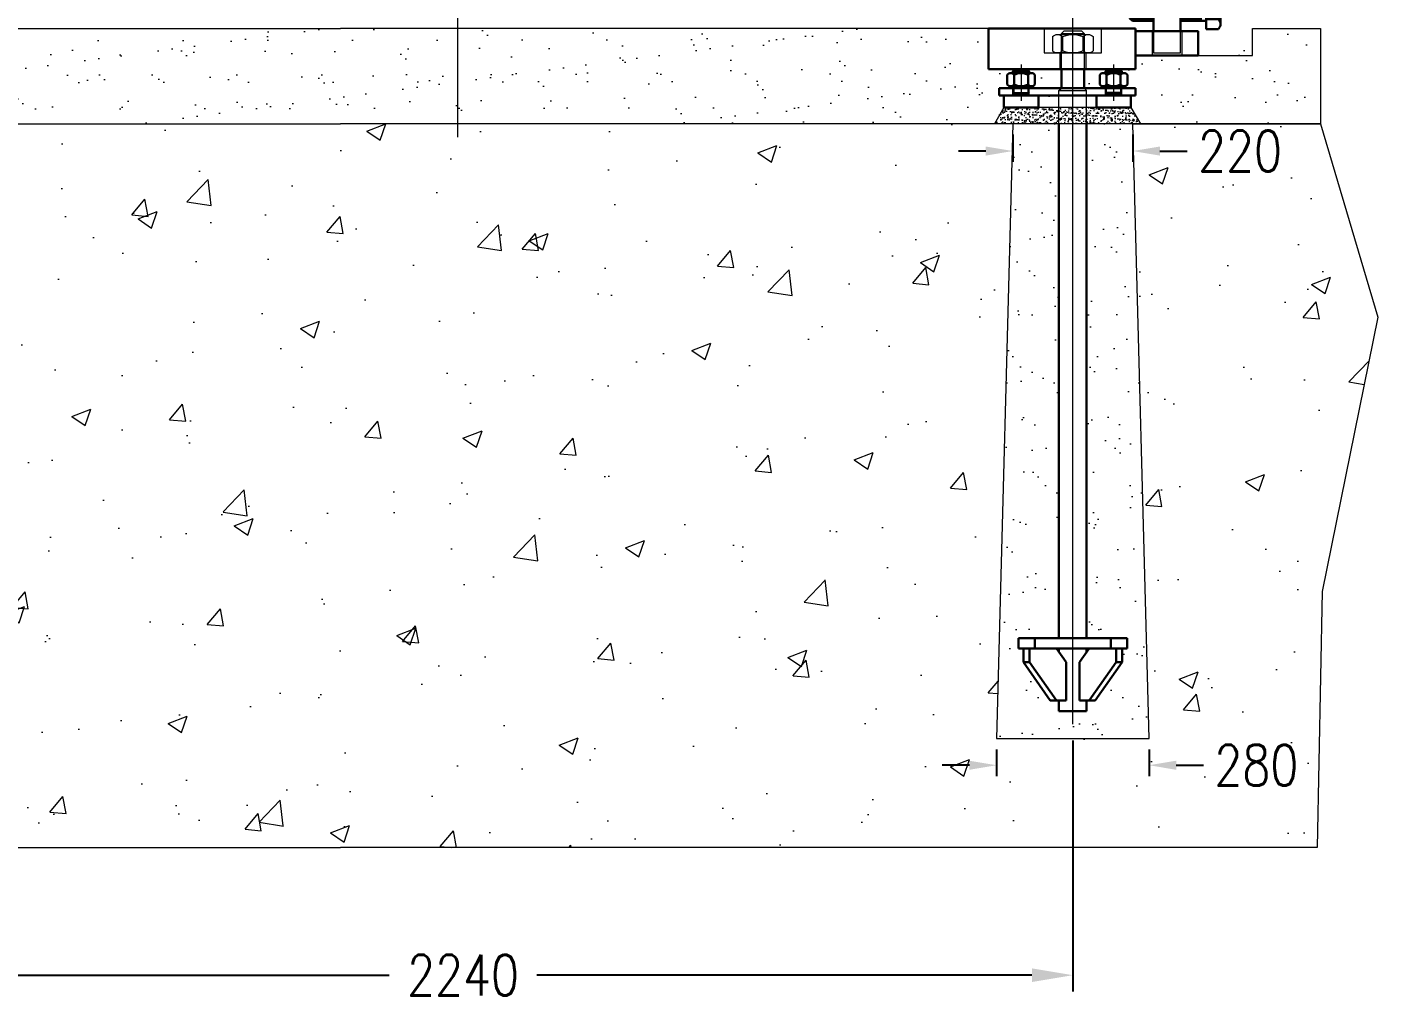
# Model space of a CAD drawing. Extents: x -25778 to -31, y 280 to 17100.
# Drawn here: x -11494 to -9012, y 9693 to 11484 of the extents above; entities that cross this region are included whole.
import ezdxf
from ezdxf.lldxf.tags import DXFTag

# ---------------------------------------------------------------- set-up
doc = ezdxf.new("R2010")
doc.units = 0
doc.header["$LTSCALE"] = 20
doc.header["$MEASUREMENT"] = 0
doc.header["$PDSIZE"] = -5
for name, color, linetype, lineweight in [('CENTRO', 7, 'CENTRO10', 13), ('CENTRO5', 7, 'CENTRO5', 13), ('CONTORNO', 3, 'Continuous', 30), ('COTA', 2, 'Continuous', 15), ('HACHURA', 2, 'Continuous', 13), ('TRACEJADA', 7, 'HIDDEN', 13)]:
    doc.layers.add(name, color=color, linetype=linetype, lineweight=lineweight)
doc.styles.add('ROMANS', font='romans.shx', dxfattribs={"width": 0.8, "height": 75})
tags = doc.linetypes.add('CENTRO10', pattern=[16.8, 10, -3, 0.8, -3]).pattern_tags.tags
tags[10:11] = [DXFTag(74, 4), DXFTag(75, 0), DXFTag(340, '0'), DXFTag(46, 1.0), DXFTag(50, 0.0), DXFTag(44, 0.0), DXFTag(45, 0.0)]
tags[8:9] = [DXFTag(74, 4), DXFTag(75, 0), DXFTag(340, '0'), DXFTag(46, 1.0), DXFTag(50, 0.0), DXFTag(44, 0.0), DXFTag(45, 0.0)]
tags[6:7] = [DXFTag(74, 4), DXFTag(75, 0), DXFTag(340, '0'), DXFTag(46, 1.0), DXFTag(50, 0.0), DXFTag(44, 0.0), DXFTag(45, 0.0)]
tags[4:5] = [DXFTag(74, 4), DXFTag(75, 0), DXFTag(340, '0'), DXFTag(46, 1.0), DXFTag(50, 0.0), DXFTag(44, 0.0), DXFTag(45, 0.0)]
tags = doc.linetypes.add('CENTRO5', pattern=[9.5, 5, -2, 0.5, -2]).pattern_tags.tags
tags[10:11] = [DXFTag(74, 4), DXFTag(75, 0), DXFTag(340, '0'), DXFTag(46, 1.0), DXFTag(50, 0.0), DXFTag(44, 0.0), DXFTag(45, 0.0)]
tags[8:9] = [DXFTag(74, 4), DXFTag(75, 0), DXFTag(340, '0'), DXFTag(46, 1.0), DXFTag(50, 0.0), DXFTag(44, 0.0), DXFTag(45, 0.0)]
tags[6:7] = [DXFTag(74, 4), DXFTag(75, 0), DXFTag(340, '0'), DXFTag(46, 1.0), DXFTag(50, 0.0), DXFTag(44, 0.0), DXFTag(45, 0.0)]
tags[4:5] = [DXFTag(74, 4), DXFTag(75, 0), DXFTag(340, '0'), DXFTag(46, 1.0), DXFTag(50, 0.0), DXFTag(44, 0.0), DXFTag(45, 0.0)]
tags = doc.linetypes.add('HIDDEN', pattern=[1.905, 1.27, -0.635]).pattern_tags.tags
tags[6:7] = [DXFTag(74, 4), DXFTag(75, 0), DXFTag(340, '0'), DXFTag(46, 1.0), DXFTag(50, 0.0), DXFTag(44, 0.0), DXFTag(45, 0.0)]
tags[4:5] = [DXFTag(74, 4), DXFTag(75, 0), DXFTag(340, '0'), DXFTag(46, 1.0), DXFTag(50, 0.0), DXFTag(44, 0.0), DXFTag(45, 0.0)]
doc.dimstyles.get("Standard").update_dxf_attribs({"dimscale": 30, "dimtxt": 75, "dimasz": 2.5, "dimexe": 1, "dimexo": 1, "dimgap": 1, "dimtad": 0, "dimrnd": 0.1, "dimdsep": 46, "dimtxsty": 'ROMANS', "dimcen": 0, "dimclrd": 256, "dimclre": 256, "dimclrt": 256, "dimadec": 0, "dimazin": 0, "dimtp": 0.1, "dimtm": 0.1, "dimtfac": 0.5, "dimtdec": 3, "dimtofl": 0, "dimtmove": 0, "dimatfit": 0, "dimfxl": 0, "dimtolj": 1, "dimarcsym": 0})

# ---------------------------------------------------------------- blocks, each defined once
blk = doc.blocks.new('*X8')
at = {"color": 0}
for p, q in [((-130.9, 310.1), (-130.8, 310.3)), ((-130.9, 310.3), (-130.9, 310.3)), ((-130.9, 310), (-130.7, 310.2)), ((-130.9, 309.8), (-130.6, 310.1)), ((-130.9, 309.6), (-130.5, 310)), ((-130.9, 309.4), (-130.5, 309.9)), ((-130.9, 309.3), (-130.4, 309.8)), ((-130.9, 309.1), (-130.3, 309.7)), ((-130.9, 308.9), (-130.2, 309.6)), ((-130.9, 308.6), (-130, 309.5)), ((-130.9, 308.7), (-130.1, 309.5)), ((-130.9, 308.4), (-129.9, 309.4)), ((-130.9, 308.2), (-129.8, 309.3)), ((-130.9, 308), (-129.7, 309.2)), ((-130.9, 307.8), (-129.7, 309.1)), ((-130.9, 307.7), (-129.6, 309)), ((-130.9, 307.5), (-129.5, 308.9)), ((-130.9, 307.3), (-129.4, 308.8)), ((-130.9, 307), (-129.2, 308.7)), ((-130.9, 307.1), (-129.3, 308.7)), ((-130.9, 306.8), (-129.1, 308.6)), ((-130.9, 306.6), (-129, 308.5)), ((-130.9, 306.4), (-129, 308.4)), ((-102.9, 308.3), (-100.9, 310.3)), ((-102.8, 308.2), (-100.9, 310.1)), ((-102.7, 308.1), (-100.9, 309.9)), ((-102.6, 308), (-100.9, 309.7)), ((-102.5, 308), (-100.9, 309.6)), ((-102.4, 307.9), (-100.9, 309.4)), ((-102.3, 307.8), (-100.9, 309.2)), ((-102.3, 307.7), (-100.9, 309)), ((-102.2, 307.6), (-100.9, 308.9)), ((-102.1, 307.5), (-100.9, 308.7)), ((-102, 307.4), (-100.9, 308.5)), ((-101.9, 307.3), (-100.9, 308.3)), ((-101.8, 307.3), (-100.9, 308.1)), ((-101.7, 307.2), (-100.9, 308)), ((-101.6, 307.1), (-100.9, 307.8)), ((-101.5, 307), (-100.9, 307.6)), ((-101.5, 306.9), (-100.9, 307.4)), ((-101.4, 306.8), (-100.9, 307.3)), ((-101.3, 306.7), (-100.9, 307.1)), ((-101.2, 306.6), (-100.9, 306.9)), ((-101.1, 306.5), (-100.9, 306.7)), ((-101, 306.5), (-100.9, 306.6)), ((-100.9, 306.4), (-100.9, 306.4))]:
    blk.add_line(p, q, dxfattribs=at)
blk = doc.blocks.new('A$C11B651B2')
at = {"layer": 'CENTRO5', "ltscale": 0.5}
for p, q in [((40, 66.5, -1.9), (40, 0, -1.9)), ((210, 66.5, -1.9), (210, 0, -1.9))]:
    blk.add_line(p, q, dxfattribs=at)
at = {"layer": 'CONTORNO'}
for p, q in [((59.1, 50.7, -1.9), (20.9, 50.7, -1.9)), ((27, 56.5, -1.9), (25, 54.5, -1.9)), ((25, 50.7, -1.9), (25, 54.5, -1.9)), ((25, 54.5, -1.9), (55, 54.5, -1.9)), ((27, 50.7, -1.9), (27, 56.5, -1.9)), ((27, 56.5, -1.9), (53, 56.5, -1.9)), ((53, 50.7, -1.9), (53, 56.5, -1.9)), ((55, 54.5, -1.9), (53, 56.5, -1.9)), ((55, 50.7, -1.9), (55, 54.5, -1.9)), ((190.9, 50.7, -1.9), (229.1, 50.7, -1.9)), ((195, 54.5, -1.9), (197, 56.5, -1.9)), ((195, 50.7, -1.9), (195, 54.5, -1.9)), ((225, 54.5, -1.9), (195, 54.5, -1.9)), ((197, 50.7, -1.9), (197, 56.5, -1.9)), ((223, 56.5, -1.9), (197, 56.5, -1.9)), ((223, 50.7, -1.9), (223, 56.5, -1.9)), ((223, 56.5, -1.9), (225, 54.5, -1.9)), ((225, 50.7, -1.9), (225, 54.5, -1.9)), ((14.5, 47.7, -1.9), (14.5, 29.7, -1.9)), ((20.9, 26.7, -1.9), (59.1, 26.7, -1.9)), ((25, 23, -1.9), (25, 26.7, -1.9)), ((27, 23, -1.9), (27, 26.7, -1.9)), ((27.3, 47.7, -1.9), (27.3, 29.7, -1.9)), ((52.8, 47.7, -1.9), (52.8, 29.7, -1.9)), ((53, 23, -1.9), (53, 26.7, -1.9)), ((55, 23, -1.9), (55, 26.7, -1.9)), ((65.5, 47.7, -1.9), (65.5, 29.7, -1.9)), ((184.5, 47.7, -1.9), (184.5, 29.7, -1.9)), ((229.1, 26.7, -1.9), (190.9, 26.7, -1.9)), ((195, 23, -1.9), (195, 26.7, -1.9)), ((197, 23, -1.9), (197, 26.7, -1.9)), ((197.3, 47.7, -1.9), (197.3, 29.7, -1.9)), ((222.8, 47.7, -1.9), (222.8, 29.7, -1.9)), ((223, 23, -1.9), (223, 26.7, -1.9)), ((225, 23, -1.9), (225, 26.7, -1.9)), ((235.5, 47.7, -1.9), (235.5, 29.7, -1.9)), ((250, 23, -1.9), (0, 23, -1.9)), ((0, 23, -1.9), (0, 10, -1.9)), ((250, 10, -1.9), (0, 10, -1.9)), ((250, 23, -1.9), (250, 10, -1.9))]:
    blk.add_line(p, q, dxfattribs=at)
for centre, radius, start, end in [((20.9, 42.5, -1.9), 8.27, 39.5978, 140.4022), ((40, 22.1, -1.9), 28.6, 63.519, 116.481), ((59.1, 42.5, -1.9), 8.27, 39.5978, 140.4022), ((190.9, 42.5, -1.9), 8.27, 39.5978, 140.4022), ((210, 22.1, -1.9), 28.6, 63.519, 116.481), ((229.1, 42.5, -1.9), 8.27, 39.5978, 140.4022), ((20.9, 35, -1.9), 8.27, 219.5978, 320.4022), ((40, 55.3, -1.9), 28.6, 243.519, 296.481), ((59.1, 35, -1.9), 8.27, 219.5978, 320.4022), ((190.9, 35, -1.9), 8.27, 219.5978, 320.4022), ((210, 55.3, -1.9), 28.6, 243.519, 296.481), ((229.1, 35, -1.9), 8.27, 219.5978, 320.4022)]:
    blk.add_arc(centre, radius, start, end, dxfattribs=at)
at = {"layer": 'TRACEJADA', "ltscale": 0.5}
for p, q in [((25, 10, -1.9), (25, 23, -1.9)), ((25, 15, -1.9), (55, 15, -1.9)), ((27, 13, -1.9), (25, 15, -1.9)), ((27, 13, -1.9), (25, 11, -1.9)), ((27, 13, -1.9), (27, 23, -1.9)), ((27, 13, -1.9), (53, 13, -1.9)), ((53, 13, -1.9), (53, 23, -1.9)), ((55, 15, -1.9), (53, 13, -1.9)), ((55, 11, -1.9), (53, 13, -1.9)), ((55, 10, -1.9), (55, 23, -1.9)), ((195, 10, -1.9), (195, 23, -1.9)), ((195, 15, -1.9), (197, 13, -1.9)), ((225, 15, -1.9), (195, 15, -1.9)), ((195, 11, -1.9), (197, 13, -1.9)), ((197, 13, -1.9), (197, 23, -1.9)), ((223, 13, -1.9), (197, 13, -1.9)), ((223, 13, -1.9), (223, 23, -1.9)), ((223, 13, -1.9), (225, 15, -1.9)), ((223, 13, -1.9), (225, 11, -1.9)), ((225, 10, -1.9), (225, 23, -1.9))]:
    blk.add_line(p, q, dxfattribs=at)
blk.add_blockref('*X8', (155.9, -295.4, -1.9), dxfattribs=at)
at = {"layer": 'TRACEJADA', "ltscale": 0.5, "xscale": -1}
blk.add_blockref('*X8', (94.1, -295.4, -1.9), dxfattribs=at)
blk = doc.blocks.new('A$C5C414076')
for p, q in [((19.4, 57.5), (19.4, 111.5)), ((23.4, 120.5), (45.8, 120.5)), ((45.8, 102.5), (23.4, 102.5)), ((45.8, 48.5), (45.8, 120.5)), ((45.8, 105.5), (92.8, 105.5)), ((55.8, 105.5), (55.8, 63.5)), ((55.8, 101), (92.8, 101)), ((142.8, 105.5), (181.3, 105.5)), ((142.8, 101), (185.8, 101)), ((181.3, 105.5), (185.8, 101)), ((181.3, 105.5), (181.3, 63.5)), ((185.8, 101), (185.8, 68)), ((45.8, 66.5), (23.4, 66.5)), ((92.8, 63.5), (45.8, 63.5)), ((55.8, 68), (92.8, 68)), ((142.8, 68), (185.8, 68)), ((181.3, 63.5), (142.8, 63.5)), ((185.8, 68), (181.3, 63.5)), ((23.4, 48.5), (45.8, 48.5))]:
    blk.add_line(p, q)
for centre, radius, start, end in [((31.5, 111.5), 12.1, 132.075, 227.925), ((61.9, 84.5), 42.5, 154.9424, 205.0576), ((31.5, 57.5), 12.1, 132.075, 227.925)]:
    blk.add_arc(centre, radius, start, end)
at = {"layer": 'CENTRO'}
blk.add_line((0, 84.5), (212.4, 84.5), dxfattribs=at)
at = {"layer": 'CONTORNO'}
blk.add_line((142.8, 44.5), (92.8, 44.5), dxfattribs=at)
blk.add_lwpolyline([(92.8, 44.5), (92.8, 124.5), (142.8, 124.5), (142.8, 44.5)], dxfattribs=at)
blk.add_lwpolyline([(175.8, 0), (60.8, 0), (60.8, 44.5), (175.8, 44.5)], close=True, dxfattribs=at)
at = {"layer": 'TRACEJADA'}
for p, q in [((90.8, 44.5), (90.8, 0)), ((142.8, 4.5), (142.8, 44.5)), ((144.8, 44.5), (144.8, 0))]:
    blk.add_line(p, q, dxfattribs=at)
blk.add_lwpolyline([(142.8, 44.5), (142.8, 4.5), (92.8, 4.5), (92.8, 44.5)], dxfattribs=at)
blk = doc.blocks.new('A$C5FE54B4A')
for p, q in [((0, 30), (0, 4)), ((65.7, 34), (9.4, 34)), ((18.8, 30), (18.8, 4)), ((56.3, 30), (56.3, 4)), ((75.1, 30), (75.1, 4)), ((9.4, 0), (65.7, 0))]:
    blk.add_line(p, q)
for centre, radius, start, end in [((9.4, 21), 13, 43.818, 136.182), ((37.5, -12), 46, 65.9322, 114.0678), ((65.7, 21), 13, 43.818, 136.182), ((9.4, 13), 13, 223.818, 316.182), ((37.5, 46), 46, 245.9322, 294.0678), ((65.7, 13), 13, 223.818, 316.182)]:
    blk.add_arc(centre, radius, start, end)
blk = doc.blocks.new('*D74')
at = {"linetype": 'ByBlock'}
for p, q in [((-11812.6, 10172.9), (-11812.6, 9712.1)), ((-9572.6, 10172.9), (-9572.6, 9712.1)), ((-11737.6, 9742.1), (-10828.3, 9742.1)), ((-9647.6, 9742.1), (-10556.9, 9742.1))]:
    blk.add_line(p, q, dxfattribs=at)
for points in [[(-11737.6, 9754.6), (-11737.6, 9729.6), (-11812.6, 9742.1)], [(-9647.6, 9754.6), (-9647.6, 9729.6), (-9572.6, 9742.1)]]:
    blk.add_solid(points, dxfattribs=at)
at = {"layer": 'DEFPOINTS', "color": 0, "linetype": 'ByBlock'}
for p in [(-11812.6, 10202.9), (-9572.6, 10202.9, 2.2), (-11812.6, 9742.1)]:
    blk.add_point(p, dxfattribs=at)
at = {"linetype": 'ByBlock', "insert": (-10692.6, 9742.1), "char_height": 75, "attachment_point": 5, "style": 'ROMANS'}
blk.add_mtext('\\A1;2240', dxfattribs=at)
blk = doc.blocks.new('*D96')
at = {"linetype": 'ByBlock'}
for p, q in [((-9682.6, 11285.9), (-9682.6, 11235.8)), ((-9462.6, 11285.9), (-9462.6, 11235.8)), ((-9732.6, 11255.8), (-9782.6, 11255.8)), ((-9412.6, 11255.8), (-9362.6, 11255.8))]:
    blk.add_line(p, q, dxfattribs=at)
for points in [[(-9732.6, 11264.1), (-9732.6, 11247.4), (-9682.6, 11255.8)], [(-9412.6, 11264.1), (-9412.6, 11247.4), (-9462.6, 11255.8)]]:
    blk.add_solid(points, dxfattribs=at)
at = {"layer": 'DEFPOINTS', "color": 0, "linetype": 'ByBlock'}
for p in [(-9682.6, 11305.9, -1.9), (-9462.6, 11305.9, -1.9), (-9462.6, 11255.8)]:
    blk.add_point(p, dxfattribs=at)
at = {"linetype": 'ByBlock', "insert": (-9265.5, 11255.8), "char_height": 75, "attachment_point": 5, "style": 'ROMANS'}
blk.add_mtext('\\A1;220', dxfattribs=at)
blk = doc.blocks.new('*D97')
at = {"linetype": 'ByBlock'}
for p, q in [((-9712.6, 10156.9), (-9712.6, 10107.7)), ((-9432.6, 10156.9), (-9432.6, 10107.7)), ((-9762.6, 10127.7), (-9812.6, 10127.7)), ((-9382.6, 10127.7), (-9332.6, 10127.7))]:
    blk.add_line(p, q, dxfattribs=at)
for points in [[(-9762.6, 10136), (-9762.6, 10119.3), (-9712.6, 10127.7)], [(-9382.6, 10136), (-9382.6, 10119.3), (-9432.6, 10127.7)]]:
    blk.add_solid(points, dxfattribs=at)
at = {"layer": 'DEFPOINTS', "color": 0, "linetype": 'ByBlock'}
for p in [(-9712.6, 10176.9, -1.9), (-9432.6, 10176.9, -1.9), (-9432.6, 10127.7)]:
    blk.add_point(p, dxfattribs=at)
at = {"linetype": 'ByBlock', "insert": (-9235.5, 10127.7), "char_height": 75, "attachment_point": 5, "style": 'ROMANS'}
blk.add_mtext('\\A1;280', dxfattribs=at)

msp = doc.modelspace()

# ---------------------------------------------------------------- hatches: boundary and pattern name
at = {"layer": 'HACHURA'}
h = msp.add_hatch(dxfattribs=at)
h.set_pattern_fill('AR-SAND', color=256, scale=50, style=0)
h.set_pattern_definition([(37.5, (-6776.105, 39215.21), (-3.14967, 96.34119), [0, -76, 0, -85, 0, -81.25]), (7.5, (-6776.1, 39215.21), (88.48884, 141.1073), [0, -41, 0, -68.5, 0, -26.25]), (327.5, (-6837.605, 39215.21), (155.7071, 0.28295), [0, -25, 0, -90, 0, -117.5]), (317.5, (-6837.6, 39215.21), (150.3063, 43.8838), [0, -12.5, 0, -59, 0, -67.5])])
h.paths.add_polyline_path([(-10917.581, 11480.85), (-11657.581, 11480.85), (-11657.581, 11405.85), (-11704.598, 11405.85), (-11704.598, 11404.573), (-11702.598, 11402.573), (-11702.598, 11398.807), (-11698.473, 11398.807, -0.22353678), (-11692.098, 11395.807), (-11692.098, 11377.807, -0.22353678), (-11698.473, 11374.807), (-11702.598, 11374.807), (-11702.598, 11371.073), (-11677.598, 11371.073), (-11677.598, 11358.073), (-11685.848, 11358.073), (-11685.848, 11335.853), (-11668.527, 11305.851), (-10917.581, 11305.853), (-9716.652, 11305.851), (-9699.331, 11335.853), (-9699.331, 11358.073), (-9707.581, 11358.073), (-9707.581, 11371.073), (-9682.581, 11371.073), (-9682.581, 11374.807), (-9686.706, 11374.807, -0.22353678), (-9693.081, 11377.807), (-9693.081, 11395.807, -0.22353678), (-9686.706, 11398.807), (-9682.581, 11398.807), (-9682.581, 11404.573), (-9680.581, 11404.573), (-9680.581, 11405.85), (-9727.598, 11405.85), (-9727.598, 11480.85)])
h = msp.add_hatch(dxfattribs=at)
h.set_pattern_fill('AR-SAND', color=256, scale=50, style=0)
h.set_pattern_definition([(142.5, (-13029.485, 15124.014), (3.1497, 96.3412), [0, -76, 0, -85, 0, -81.25]), (172.5, (-13029.48, 15124.01), (-88.4888, 141.1073), [0, -41, 0, -68.5, 0, -26.25]), (212.5, (-12967.985, 15124.01), (-155.7071, 0.283), [0, -25, 0, -90, 0, -117.5]), (222.5, (-12967.98, 15124.01), (-150.3063, 43.8838), [0, -12.5, 0, -59, 0, -67.5])])
h.paths.add_polyline_path([(-9367.581, 11434.35), (-9267.581, 11434.35), (-9267.581, 11470.85), (-9117.581, 11470.85), (-9117.581, 11305.85), (-9469.86, 11305.853), (-9487.181, 11335.853), (-9487.181, 11358.073), (-9472.581, 11358.073), (-9472.581, 11371.073), (-9497.581, 11371.073), (-9497.581, 11374.807), (-9493.456, 11374.807, 0.22353678), (-9487.081, 11377.807), (-9487.081, 11395.807, 0.22353678), (-9493.456, 11398.807), (-9497.581, 11398.807), (-9497.581, 11402.573), (-9499.581, 11404.573), (-9512.581, 11404.573), (-9512.581, 11405.85), (-9457.581, 11405.85), (-9457.581, 11434.35)])
h = msp.add_hatch(dxfattribs=at)
h.set_pattern_fill('AR-SAND', color=256, scale=50, style=0)
h.set_pattern_definition([(37.5, (-7462.15, 23423.37), (-3.14967, 96.3412), [0, -76, 0, -85, 0, -81.25]), (7.5, (-7462.15, 23423.37), (88.4888, 141.1073), [0, -41, 0, -68.5, 0, -26.25]), (327.5, (-7523.65, 23423.37), (155.7071, 0.28295), [0, -25, 0, -90, 0, -117.5]), (317.5, (-7523.65, 23423.37), (150.3063, 43.8838), [0, -12.5, 0, -59, 0, -67.5])])
h.paths.add_polyline_path([(-9603.581, 11405.85), (-9667.581, 11405.85), (-9667.581, 11404.573), (-9654.581, 11404.573), (-9652.581, 11402.573), (-9652.581, 11398.807), (-9648.456, 11398.807, -0.22353678), (-9642.081, 11395.807), (-9642.081, 11377.807, -0.22353678), (-9648.456, 11374.807), (-9652.581, 11374.807), (-9652.581, 11371.073), (-9603.758, 11371.073), (-9603.581, 11371.25)])
h.paths.add_polyline_path([(-9561.581, 11371.25), (-9561.403, 11371.073), (-9512.581, 11371.073), (-9512.581, 11374.807), (-9516.706, 11374.807, -0.22353678), (-9523.081, 11377.807), (-9523.081, 11395.807, -0.22353678), (-9516.706, 11398.807), (-9512.581, 11398.807), (-9512.581, 11402.573), (-9510.581, 11404.573), (-9497.581, 11404.573), (-9497.581, 11405.85), (-9561.581, 11405.85)])
h.paths.add_polyline_path([(-9582.581, 11335.853), (-9582.581, 11358.073), (-9635.831, 11358.073), (-9635.831, 11335.853)])
h.paths.add_polyline_path([(-9529.331, 11335.853), (-9529.331, 11358.073), (-9557.181, 11358.073), (-9557.181, 11335.853)])
h = msp.add_hatch(dxfattribs=at)
h.set_pattern_fill('AR-SAND', color=256, scale=5, style=0)
h.set_pattern_definition([(142.5, (-13453.009, 23423.374), (0.314967, 9.634119), [0, -7.6, 0, -8.5, 0, -8.125]), (172.5, (-13453.009, 23423.374), (-8.848884, 14.11073), [0, -4.1, 0, -6.85, 0, -2.625]), (212.5, (-13446.859, 23423.374), (-15.5707093, 0.028295), [0, -2.5, 0, -9, 0, -11.75]), (222.5, (-13446.859, 23423.374), (-15.030633, 4.388378), [0, -1.25, 0, -5.9, 0, -6.75])])
h.paths.add_polyline_path([(-9716.651, 11305.853), (-9699.331, 11335.853), (-9582.581, 11335.853), (-9582.581, 11305.853)])
h.paths.add_polyline_path([(-9582.581, 11305.853), (-9582.581, 11335.853), (-9465.831, 11335.853), (-9448.51, 11305.853)])
h = msp.add_hatch(dxfattribs=at)
h.set_pattern_fill('AR-CONC', color=256, scale=50, style=0)
h.set_pattern_definition([(50, (-7922.15, 23423.37), (358.63, -31.376), [37.5, -412.5]), (355, (-7922.15, 23423.37), (-69.376, 376.096), [30, -330]), (100.4514, (-7892.27, 23420.76), (289.255, 344.72), [31.87, -350.571]), (46.1842, (-7922.15, 23523.37), (533.62, -82.76), [56.25, -618.75]), (96.6356, (-7877.7, 23516.5), (467.331, 487.059), [47.805, -525.856]), (351.184, (-7922.15, 23523.4), (467.33, 487.06), [45, -495]), (21, (-7872.15, 23498.37), (298.4535, -201.3094), [37.5, -412.5]), (326, (-7872.15, 23498.37), (121.658, 362.575), [30, -330]), (71.4514, (-7847.28, 23481.6), (420.111, 161.265), [31.87, -350.571]), (37.5, (-7922.15, 23423.37), (6.0799, 166.4469), [0, -326, 0, -335, 0, -331.25]), (7.5, (-7922.15, 23423.37), (131.5348, 197.2059), [0, -191, 0, -318.5, 0, -126.25]), (327.5, (-8033.65, 23423.37), (266.9112, -11.2774), [0, -125, 0, -390, 0, -517.5]), (317.5, (-8083.65, 23423.37), (291.593, 50.0525), [0, -162.5, 0, -259, 0, -367.5])])
h.paths.add_polyline_path([(-11702.581, 11305.851), (-11672.581, 10176.85), (-11952.581, 10176.85), (-11922.581, 11305.851), (-12267.581, 11305.85), (-12373.175, 10950.358), (-12270.634, 10446.969), (-12261.476, 9976.85), (-10917.581, 9976.85), (-9123.702, 9976.85), (-9114.545, 10446.969), (-9012.004, 10950.358), (-9117.598, 11305.85), (-9462.598, 11305.851), (-9432.598, 10176.85), (-9712.598, 10176.85), (-9682.598, 11305.851), (-10917.581, 11305.853)])
h.paths.add_polyline_path([(-12097.224, 10775.816), (-12097.224, 10890.887), (-12029.724, 10890.887), (-12029.724, 10775.816)], flags=24)
h = msp.add_hatch(dxfattribs=at)
h.set_pattern_fill('AR-SAND', color=256, scale=50, style=0)
h.set_pattern_definition([(37.5, (-7452.17, 23423.37), (-3.14967, 96.3412), [0, -76, 0, -85, 0, -81.25]), (7.5, (-7452.17, 23423.37), (88.4888, 141.1073), [0, -41, 0, -68.5, 0, -26.25]), (327.5, (-7513.67, 23423.37), (155.7071, 0.28295), [0, -25, 0, -90, 0, -117.5]), (317.5, (-7513.67, 23423.37), (150.3063, 43.8838), [0, -12.5, 0, -59, 0, -67.5])])
h.paths.add_polyline_path([(-9547.198, 10360.85), (-9502.598, 10360.85), (-9472.598, 10360.85), (-9472.598, 10341.85), (-9481.805, 10341.85), (-9481.805, 10316.85), (-9531.303, 10246.85), (-9542.617, 10246.85), (-9547.198, 10246.85), (-9547.198, 10226.85), (-9597.998, 10226.85), (-9597.998, 10246.85), (-9602.579, 10246.85), (-9613.893, 10246.85), (-9663.39, 10316.85), (-9663.39, 10341.85), (-9672.598, 10341.85), (-9672.598, 10360.85), (-9642.598, 10360.85), (-9597.998, 10360.85), (-9597.998, 11305.851), (-9682.598, 11305.851), (-9712.598, 10176.85), (-9432.598, 10176.85), (-9462.598, 11305.851), (-9547.198, 11305.851)])

# ---------------------------------------------------------------- linework, layer by layer
at = {"layer": 'CENTRO'}
for p, q in [((-10702.581, 12606.25, 0.11), (-10702.581, 11281.25, 0.11)), ((-9572.598, 10202.85, 2.294), (-9572.598, 11526.85, 2.294))]:
    msp.add_line(p, q, dxfattribs=at)
at = {"layer": 'CONTORNO'}
for p, q in [((-9457.598, 11480.85, 2.294), (-9727.598, 11480.85, 2.294)), ((-9727.598, 11480.85, 2.294), (-9727.598, 11405.85, 2.294)), ((-9457.581, 11405.85, 0.11), (-9457.581, 11480.85, 0.11)), ((-9727.598, 11405.85, 2.294), (-9457.598, 11405.85, 2.294)), ((-9593.598, 11405.85, 2.294), (-9593.598, 11371.25, 2.294)), ((-9551.598, 11405.85, 2.294), (-9551.598, 11371.25, 2.294)), ((-9593.598, 11371.25, 2.294), (-9551.598, 11371.25, 2.294)), ((-9597.998, 10360.85, 2.294), (-9597.998, 11305.853, 0.364)), ((-9547.198, 11305.853, 2.294), (-9547.198, 10360.85, 2.294)), ((-9672.598, 10360.85, 2.294), (-9642.598, 10360.85, 2.294)), ((-9672.598, 10341.85, 2.294), (-9672.598, 10360.85, 2.294)), ((-9642.598, 10360.85, 2.294), (-9502.598, 10360.85, 2.294)), ((-9642.598, 10341.85, 2.294), (-9642.598, 10360.85, 2.294)), ((-9502.598, 10341.85, 2.294), (-9502.598, 10360.85, 2.294)), ((-9502.598, 10360.85, 2.294), (-9472.598, 10360.85, 2.294)), ((-9472.598, 10341.85, 2.294), (-9472.598, 10360.85, 2.294)), ((-9672.598, 10341.85, 2.294), (-9642.598, 10341.85, 2.294)), ((-9663.39, 10341.85, 2.294), (-9663.39, 10316.85, 2.294)), ((-9652.077, 10341.85, 2.294), (-9652.077, 10316.85, 2.294)), ((-9642.598, 10341.85, 2.294), (-9502.598, 10341.85, 2.294)), ((-9584.902, 10316.85, 2.294), (-9602.579, 10341.85, 2.294)), ((-9597.998, 10335.371, 2.294), (-9597.998, 10341.85, 2.294)), ((-9560.294, 10316.85, 2.294), (-9542.617, 10341.85, 2.294)), ((-9547.198, 10341.85, 2.294), (-9547.198, 10335.371, 2.294)), ((-9502.598, 10341.85, 2.294), (-9472.598, 10341.85, 2.294)), ((-9493.119, 10341.85, 2.294), (-9493.119, 10316.85, 2.294)), ((-9481.805, 10341.85, 2.294), (-9481.805, 10316.85, 2.294)), ((-9663.39, 10316.85, 2.294), (-9652.077, 10316.85, 2.294)), ((-9663.39, 10316.85, 2.294), (-9613.893, 10246.85, 2.294)), ((-9652.077, 10316.85, 2.294), (-9602.579, 10246.85, 2.294)), ((-9584.902, 10246.85, 2.294), (-9584.902, 10316.85, 2.294)), ((-9560.294, 10246.85, 2.294), (-9560.294, 10316.85, 2.294)), ((-9493.119, 10316.85, 2.294), (-9542.617, 10246.85, 2.294)), ((-9481.805, 10316.85, 2.294), (-9531.303, 10246.85, 2.294)), ((-9493.119, 10316.85, 2.294), (-9481.805, 10316.85, 2.294)), ((-9613.893, 10246.85, 2.294), (-9602.579, 10246.85, 2.294)), ((-9602.579, 10246.85, 2.294), (-9584.902, 10246.85, 2.294)), ((-9597.998, 10226.85, 2.294), (-9597.998, 10246.85, 2.294)), ((-9597.998, 10226.85, 2.294), (-9547.198, 10226.85, 2.294)), ((-9542.617, 10246.85, 2.294), (-9560.294, 10246.85, 2.294)), ((-9547.198, 10246.85, 2.294), (-9547.198, 10226.85, 2.294)), ((-9542.617, 10246.85, 2.294), (-9531.303, 10246.85, 2.294))]:
    msp.add_line(p, q, dxfattribs=at)
at = {"layer": 'CONTORNO', "elevation": -2.074}
for points in [[(-9699.331, 11335.853), (-9635.831, 11335.853), (-9635.831, 11358.073), (-9699.331, 11358.073)], [(-9465.831, 11335.853), (-9529.331, 11335.853), (-9529.331, 11358.073), (-9465.831, 11358.073)]]:
    msp.add_lwpolyline(points, close=True, dxfattribs=at)
at = {"layer": 'HACHURA'}
for p, q in [((-11697.581, 11480.85, 0.11), (-10917.581, 11480.85, 0.11)), ((-9682.598, 11480.85, 2.294), (-10917.581, 11480.85, 0.11)), ((-9680.581, 11404.573, 0.11), (-9680.581, 11405.85, 2.041)), ((-9654.581, 11404.573, 0.11), (-9654.581, 11405.85, 2.041)), ((-9510.581, 11404.573, 0.11), (-9510.581, 11405.85, 2.041)), ((-9484.581, 11404.573, 0.11), (-9484.581, 11405.85, 2.041)), ((-9699.331, 11335.853, 0.11), (-9716.651, 11305.853, 0.11)), ((-9465.831, 11335.853, 0.11), (-9699.331, 11335.853, 0.11)), ((-9465.831, 11335.853, 0.11), (-9448.51, 11305.853, 0.11)), ((-9117.598, 11305.85, 2.294), (-9438.527, 11305.853, 0.364))]:
    msp.add_line(p, q, dxfattribs=at)
for points, elevation in [([(-11927.581, 11431.35), (-12142.581, 11431.35), (-12142.581, 11480.85), (-12267.581, 11480.85), (-12267.581, 11305.85), (-10917.581, 11305.853)], 0.11), ([(-9457.581, 11431.35), (-9242.568, 11431.35), (-9242.581, 11480.85), (-9117.598, 11480.85), (-9117.598, 11305.85), (-10917.581, 11305.853)], 0.11), ([(-11702.581, 11305.853), (-11672.581, 10176.85), (-11952.581, 10176.85), (-11922.581, 11305.853), (-12267.581, 11305.85), (-12373.175, 10950.358), (-12270.634, 10446.969), (-12261.476, 9976.85), (-10917.581, 9976.85)], -1.82), ([(-9682.598, 11305.853), (-9712.598, 10176.85), (-9432.598, 10176.85), (-9462.598, 11305.853), (-9117.598, 11305.85), (-9012.004, 10950.358), (-9114.545, 10446.969), (-9123.702, 9976.85), (-10917.581, 9976.85)], -1.82)]:
    msp.add_lwpolyline(points, dxfattribs=dict(at, elevation=elevation))
at = {"layer": 'TRACEJADA', "ltscale": 0.5}
for p, q in [((-9625.098, 11480.85, 2.294), (-9625.098, 11435.85, 2.294)), ((-9593.598, 11471.85, 2.294), (-9588.598, 11476.85, 2.294)), ((-9593.598, 11471.85, 2.294), (-9551.598, 11471.85, 2.294)), ((-9593.598, 11405.85, 2.294), (-9593.598, 11471.85, 2.294)), ((-9588.598, 11476.85, 2.294), (-9556.598, 11476.85, 2.294)), ((-9556.598, 11476.85, 2.294), (-9551.598, 11471.85, 2.294)), ((-9551.598, 11471.85, 2.294), (-9551.598, 11405.85, 2.294)), ((-9520.098, 11435.85, 2.294), (-9520.098, 11480.85, 2.294)), ((-9625.098, 11435.85, 2.294), (-9520.098, 11435.85, 2.294)), ((-9596.598, 11435.85, 2.294), (-9596.598, 11405.85, 2.294)), ((-9548.598, 11435.85, 2.294), (-9548.598, 11405.85, 2.294)), ((-9597.998, 11366.85, 2.294), (-9593.598, 11371.25, 2.294)), ((-9597.998, 11305.853, 0.364), (-9597.998, 11366.85, 2.294)), ((-9597.998, 11366.85, 2.294), (-9547.198, 11366.85, 2.294)), ((-9551.598, 11371.25, 2.294), (-9547.198, 11366.85, 2.294)), ((-9547.198, 11305.853, 2.294), (-9547.198, 11366.85, 2.294))]:
    msp.add_line(p, q, dxfattribs=at)

# ---------------------------------------------------------------- block references
at = {"layer": 'CONTORNO', "xscale": -1}
for name, p in [('A$C5C414076', (-9281.781, 11431.35, 0.11)), ('A$C11B651B2', (-9457.581, 11348.073, 2.041))]:
    msp.add_blockref(name, p, dxfattribs=at)
at = {"layer": 'TRACEJADA', "ltscale": 0.5, "xscale": -1}
msp.add_blockref('A$C5FE54B4A', (-9535.07, 11435.85, 2.294), dxfattribs=at)

# ---------------------------------------------------------------- dimensions: what is measured, and where the dimension line sits
at = {"layer": 'COTA'}
dim = msp.add_linear_dim(base=(-9462.598, 11255.767, 0.11), p1=(-9682.598, 11305.853, -1.82), p2=(-9462.598, 11305.853, -1.82), dimstyle='Standard', override={"dimscale": 20}, dxfattribs=at)
dim.commit()
dim.dimension.update_dxf_attribs({"geometry": '*D96', "text_midpoint": (-9265.455, 11255.767, 0.11)})
dim = msp.add_linear_dim(base=(-11812.581, 9742.091, 0.11), p1=(-9572.598, 10202.85, 2.294), p2=(-11812.581, 10202.85, 0.11), dimstyle='Standard', dxfattribs=at)
dim.commit()
dim.dimension.update_dxf_attribs({"geometry": '*D74', "text_midpoint": (-10692.589, 9742.091, 0.11)})
dim = msp.add_linear_dim(base=(-9432.598, 10127.678, 0.11), p1=(-9712.598, 10176.85, -1.82), p2=(-9432.598, 10176.85, -1.82), dimstyle='Standard', override={"dimscale": 20}, dxfattribs=at)
dim.commit()
dim.dimension.update_dxf_attribs({"geometry": '*D97', "text_midpoint": (-9235.455, 10127.678, 0.11), "dimtype": 160})

doc.saveas('drawing.dxf')
